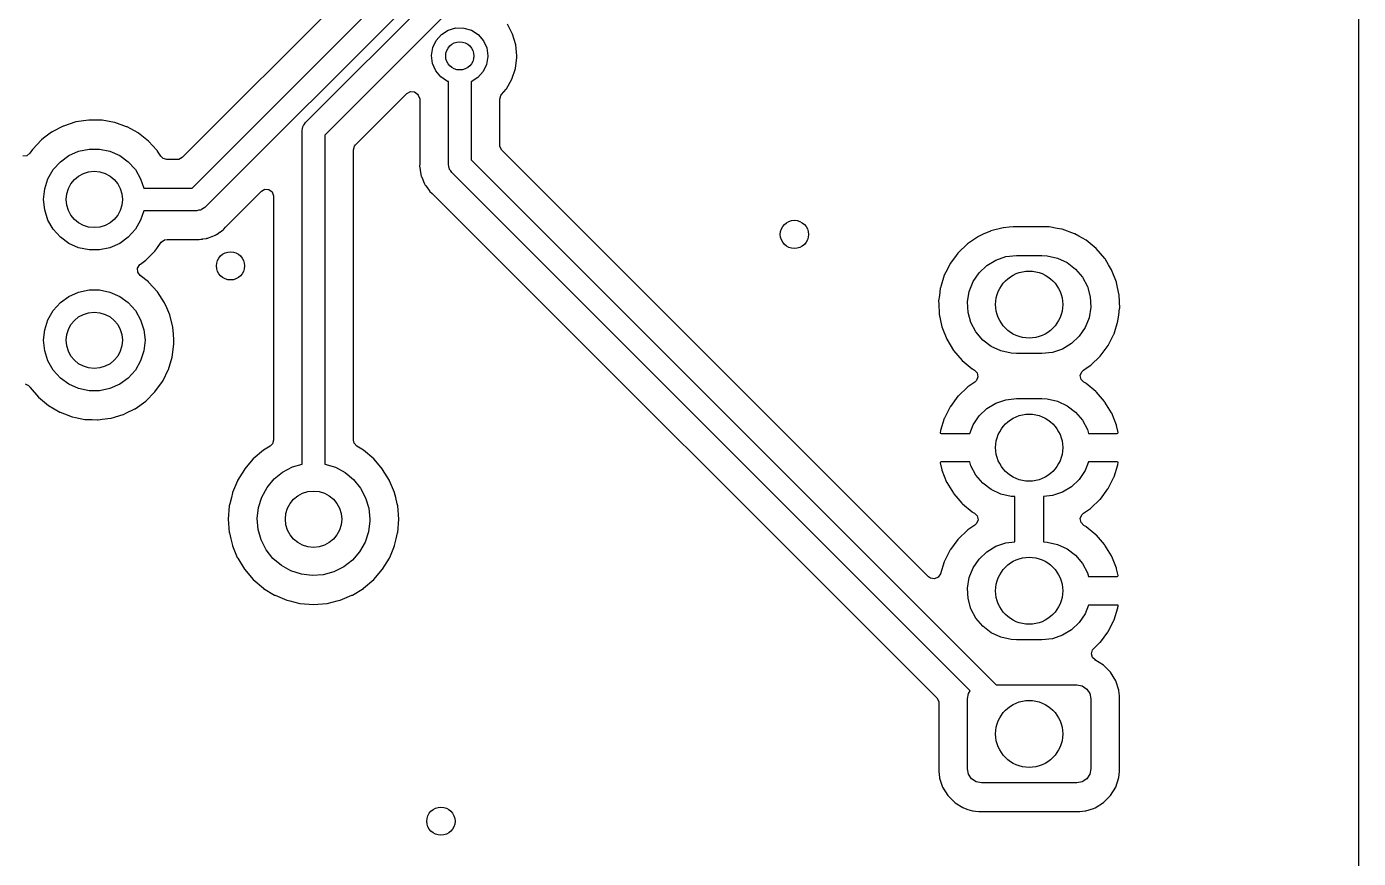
# Model space of a CAD drawing. Extents: x 83 to 134, y -229 to -45.
# Drawn here: x 110.48 to 134.11, y -127.3 to -112.54 of the extents above; entities that cross this region are included whole.
import ezdxf

# ---------------------------------------------------------------- set-up
doc = ezdxf.new("R2010")
doc.units = 0
doc.layers.add('BLACK', color=7, linetype='CONTINUOUS')

msp = doc.modelspace()

# ---------------------------------------------------------------- linework, layer by layer
at = {"layer": 'BLACK', "linetype": 'CONTINUOUS'}
for p, q in [((134.112, -45.0845), (134.112, -229.236)), ((120.841, -107.265), (113.241, -114.865)), ((113.415, -115.41), (121.386, -107.439)), ((121.727, -107.663), (113.639, -115.752)), ((115.429, -114.244), (121.986, -107.687)), ((122.327, -107.912), (115.77, -114.469)), ((117.748, -112.788), (117.842, -112.681)), ((117.842, -112.681), (117.962, -112.606)), ((117.962, -112.606), (118.098, -112.567)), ((118.098, -112.567), (118.24, -112.568)), ((118.24, -112.568), (118.375, -112.608)), ((118.375, -112.608), (118.494, -112.685)), ((118.494, -112.685), (118.587, -112.793)), ((119.103, -112.676), (119.01, -112.501)), ((119.16, -112.865), (119.103, -112.676)), ((117.666, -113.056), (117.688, -112.916)), ((117.688, -112.916), (117.748, -112.788)), ((118.587, -112.793), (118.646, -112.922)), ((118.646, -112.922), (118.666, -113.062)), ((119.179, -113.062), (119.16, -112.865)), ((117.684, -113.197), (117.666, -113.056)), ((117.741, -113.326), (117.684, -113.197)), ((118.666, -113.074), (118.642, -113.214)), ((118.666, -113.062), (118.666, -113.074)), ((119.154, -113.287), (119.179, -113.091)), ((119.179, -113.091), (119.179, -113.062)), ((117.832, -113.435), (117.741, -113.326)), ((117.95, -113.514), (117.832, -113.435)), ((118.58, -113.342), (118.485, -113.447)), ((118.642, -113.214), (118.58, -113.342)), ((119.091, -113.474), (119.154, -113.287)), ((117.966, -113.518), (117.95, -113.514)), ((117.966, -114.991), (117.966, -113.518)), ((118.485, -113.447), (118.366, -113.52)), ((118.366, -113.52), (118.366, -114.908)), ((118.905, -113.749), (118.99, -113.651)), ((118.99, -113.651), (118.994, -113.646)), ((118.99, -113.651), (118.99, -113.651)), ((118.994, -113.646), (119.091, -113.474)), ((116.315, -114.642), (117.228, -113.729)), ((117.228, -113.729), (117.291, -113.695)), ((117.291, -113.695), (117.362, -113.7)), ((117.362, -113.7), (117.416, -113.74)), ((117.416, -113.74), (117.43, -113.758)), ((117.43, -113.758), (117.457, -113.823)), ((117.457, -113.823), (117.457, -113.836)), ((117.457, -113.836), (117.457, -114.962)), ((118.874, -113.832), (118.894, -113.764)), ((118.874, -114.645), (118.874, -113.832)), ((118.894, -113.764), (118.905, -113.749)), ((111.128, -114.309), (110.931, -114.412)), ((111.132, -114.307), (111.128, -114.309)), ((111.128, -114.309), (111.128, -114.309)), ((111.352, -114.235), (111.132, -114.307)), ((111.581, -114.2), (111.352, -114.235)), ((111.587, -114.2), (111.581, -114.2)), ((111.74, -114.202), (111.587, -114.2)), ((111.587, -114.2), (111.587, -114.2)), ((111.813, -114.203), (111.74, -114.202)), ((111.818, -114.204), (111.813, -114.203)), ((112.036, -114.243), (111.818, -114.204)), ((111.818, -114.204), (111.818, -114.204)), ((112.041, -114.244), (112.036, -114.243)), ((112.036, -114.243), (112.036, -114.243)), ((112.046, -114.245), (112.041, -114.244)), ((112.254, -114.319), (112.046, -114.245)), ((112.046, -114.245), (112.046, -114.245)), ((112.259, -114.321), (112.254, -114.319)), ((112.254, -114.319), (112.254, -114.319)), ((112.264, -114.323), (112.259, -114.321)), ((112.458, -114.43), (112.264, -114.323)), ((112.264, -114.323), (112.264, -114.323)), ((115.37, -114.385), (115.377, -114.353)), ((115.377, -114.353), (115.381, -114.32)), ((115.381, -114.32), (115.387, -114.31)), ((115.387, -114.31), (115.39, -114.299)), ((115.39, -114.299), (115.411, -114.273)), ((115.411, -114.273), (115.429, -114.244)), ((110.742, -114.553), (110.582, -114.721)), ((110.779, -114.525), (110.742, -114.553)), ((110.923, -114.417), (110.779, -114.525)), ((110.927, -114.414), (110.923, -114.417)), ((110.923, -114.417), (110.923, -114.417)), ((110.931, -114.412), (110.927, -114.414)), ((112.462, -114.433), (112.458, -114.43)), ((112.458, -114.43), (112.458, -114.43)), ((112.466, -114.436), (112.462, -114.433)), ((112.64, -114.573), (112.466, -114.436)), ((112.466, -114.436), (112.466, -114.436)), ((112.644, -114.576), (112.64, -114.573)), ((112.64, -114.573), (112.64, -114.573)), ((112.719, -114.658), (112.644, -114.576)), ((115.37, -120.306), (115.37, -114.385)), ((115.77, -114.469), (115.77, -120.305)), ((110.48, -114.834), (110.409, -114.842)), ((110.535, -114.789), (110.48, -114.834)), ((110.582, -114.721), (110.535, -114.789)), ((111.078, -114.941), (111.23, -114.831)), ((111.23, -114.831), (111.402, -114.754)), ((111.402, -114.754), (111.586, -114.715)), ((111.586, -114.715), (111.774, -114.715)), ((111.774, -114.715), (111.958, -114.754)), ((111.958, -114.754), (112.13, -114.831)), ((112.13, -114.831), (112.282, -114.941)), ((112.785, -114.731), (112.719, -114.658)), ((112.8, -114.748), (112.785, -114.731)), ((112.803, -114.752), (112.8, -114.748)), ((112.862, -114.844), (112.803, -114.752)), ((112.9, -114.881), (112.862, -114.844)), ((116.278, -114.731), (116.299, -114.663)), ((116.278, -119.879), (116.278, -114.731)), ((116.299, -114.663), (116.315, -114.642)), ((118.877, -114.672), (118.874, -114.645)), ((118.911, -114.734), (118.877, -114.672)), ((121.587, -117.41), (118.911, -114.734)), ((110.858, -115.244), (110.952, -115.081)), ((110.952, -115.081), (111.078, -114.941)), ((112.282, -114.941), (112.408, -115.081)), ((112.408, -115.081), (112.502, -115.244)), ((112.968, -114.901), (112.9, -114.881)), ((113.152, -114.901), (112.968, -114.901)), ((113.179, -114.899), (113.152, -114.901)), ((113.241, -114.865), (113.179, -114.899)), ((117.457, -114.97), (117.453, -115.028)), ((117.453, -115.028), (117.454, -115.036)), ((117.454, -115.036), (117.454, -115.036)), ((117.454, -115.036), (117.464, -115.091)), ((117.457, -114.962), (117.457, -114.97)), ((117.464, -115.091), (117.465, -115.098)), ((117.973, -115.023), (117.966, -114.991)), ((117.977, -115.056), (117.973, -115.023)), ((117.983, -115.066), (117.977, -115.056)), ((117.985, -115.077), (117.983, -115.066)), ((118.006, -115.104), (117.985, -115.077)), ((118.366, -114.908), (127.683, -124.225)), ((110.8, -115.423), (110.858, -115.244)), ((112.502, -115.244), (112.556, -115.41)), ((117.465, -115.098), (117.473, -115.161)), ((117.473, -115.161), (117.475, -115.168)), ((117.475, -115.168), (117.476, -115.171)), ((117.476, -115.171), (117.48, -115.187)), ((117.48, -115.187), (117.481, -115.19)), ((117.481, -115.19), (117.482, -115.197)), ((117.482, -115.197), (117.486, -115.204)), ((117.486, -115.204), (117.508, -115.256)), ((117.508, -115.256), (117.511, -115.262)), ((117.511, -115.262), (117.533, -115.321)), ((117.533, -115.321), (117.538, -115.328)), ((117.538, -115.328), (117.539, -115.33)), ((118.024, -115.132), (118.006, -115.104)), ((127.225, -124.333), (118.024, -115.132)), ((110.78, -115.61), (110.8, -115.423)), ((112.556, -115.41), (113.415, -115.41)), ((114.016, -116.094), (114.646, -115.464)), ((114.646, -115.464), (114.709, -115.43)), ((114.709, -115.43), (114.78, -115.435)), ((114.78, -115.435), (114.836, -115.477)), ((114.836, -115.477), (114.861, -115.544)), ((114.861, -115.544), (114.861, -115.553)), ((114.861, -115.553), (114.861, -119.879)), ((117.539, -115.33), (117.547, -115.345)), ((117.547, -115.345), (117.548, -115.347)), ((117.548, -115.347), (117.551, -115.354)), ((117.551, -115.354), (117.556, -115.36)), ((117.556, -115.36), (117.59, -115.405)), ((117.59, -115.405), (117.594, -115.41)), ((117.594, -115.41), (117.626, -115.456)), ((117.626, -115.456), (117.626, -115.456)), ((117.626, -115.456), (117.63, -115.463)), ((117.63, -115.463), (117.636, -115.468)), ((117.636, -115.468), (117.636, -115.468)), ((117.636, -115.468), (117.677, -115.504)), ((117.677, -115.504), (117.682, -115.509)), ((117.682, -115.509), (126.63, -124.457)), ((110.8, -115.797), (110.78, -115.61)), ((110.858, -115.976), (110.8, -115.797)), ((113.564, -115.799), (113.531, -115.803)), ((113.574, -115.793), (113.564, -115.799)), ((113.585, -115.79), (113.574, -115.793)), ((113.611, -115.769), (113.585, -115.79)), ((113.639, -115.752), (113.611, -115.769)), ((110.952, -116.139), (110.858, -115.976)), ((112.502, -115.976), (112.408, -116.139)), ((112.556, -115.81), (112.502, -115.976)), ((113.498, -115.81), (112.556, -115.81)), ((113.531, -115.803), (113.498, -115.81)), ((111.078, -116.279), (110.952, -116.139)), ((112.408, -116.139), (112.282, -116.279)), ((113.704, -116.293), (113.763, -116.268)), ((113.763, -116.268), (113.769, -116.265)), ((113.769, -116.265), (113.822, -116.245)), ((113.822, -116.245), (113.829, -116.242)), ((113.822, -116.245), (113.822, -116.245)), ((113.829, -116.242), (113.835, -116.238)), ((113.835, -116.238), (113.837, -116.237)), ((113.837, -116.237), (113.852, -116.229)), ((113.852, -116.229), (113.854, -116.227)), ((113.854, -116.227), (113.861, -116.224)), ((113.861, -116.224), (113.912, -116.185)), ((113.912, -116.185), (113.917, -116.182)), ((113.917, -116.182), (113.964, -116.15)), ((113.964, -116.15), (113.97, -116.145)), ((113.964, -116.15), (113.964, -116.15)), ((113.97, -116.145), (113.976, -116.138)), ((113.976, -116.138), (114.011, -116.099)), ((114.011, -116.099), (114.016, -116.094)), ((127.372, -116.266), (127.178, -116.397)), ((127.455, -116.229), (127.372, -116.266)), ((127.581, -116.172), (127.455, -116.229)), ((127.585, -116.17), (127.581, -116.172)), ((127.581, -116.172), (127.581, -116.172)), ((127.591, -116.169), (127.585, -116.17)), ((127.807, -116.113), (127.591, -116.169)), ((127.591, -116.169), (127.591, -116.169)), ((127.812, -116.111), (127.807, -116.113)), ((127.807, -116.113), (127.807, -116.113)), ((127.817, -116.111), (127.812, -116.111)), ((127.918, -116.102), (127.817, -116.111)), ((127.817, -116.111), (127.817, -116.111)), ((127.986, -116.096), (127.918, -116.102)), ((128.601, -116.096), (127.986, -116.096)), ((128.602, -116.097), (128.601, -116.096)), ((128.621, -116.097), (128.602, -116.097)), ((128.602, -116.097), (128.602, -116.097)), ((128.625, -116.098), (128.621, -116.097)), ((128.621, -116.097), (128.621, -116.097)), ((128.769, -116.124), (128.625, -116.098)), ((128.85, -116.138), (128.769, -116.124)), ((128.855, -116.139), (128.85, -116.138)), ((128.85, -116.138), (128.85, -116.138)), ((129.075, -116.219), (128.855, -116.139)), ((129.08, -116.222), (129.075, -116.219)), ((129.153, -116.263), (129.08, -116.222)), ((129.08, -116.222), (129.08, -116.222)), ((129.279, -116.335), (129.153, -116.263)), ((111.23, -116.389), (111.078, -116.279)), ((111.402, -116.466), (111.23, -116.389)), ((111.586, -116.505), (111.402, -116.466)), ((111.774, -116.505), (111.586, -116.505)), ((111.958, -116.466), (111.774, -116.505)), ((112.13, -116.389), (111.958, -116.466)), ((112.282, -116.279), (112.13, -116.389)), ((112.756, -116.526), (112.79, -116.48)), ((112.79, -116.48), (112.868, -116.371)), ((112.868, -116.371), (112.924, -116.327)), ((112.924, -116.327), (112.97, -116.319)), ((112.97, -116.319), (113.469, -116.319)), ((113.469, -116.319), (113.478, -116.319)), ((113.478, -116.319), (113.528, -116.322)), ((113.528, -116.322), (113.528, -116.322)), ((113.528, -116.322), (113.535, -116.323)), ((113.535, -116.323), (113.543, -116.321)), ((113.543, -116.321), (113.569, -116.317)), ((113.543, -116.321), (113.543, -116.321)), ((113.569, -116.317), (113.598, -116.312)), ((113.598, -116.312), (113.605, -116.311)), ((113.605, -116.311), (113.668, -116.303)), ((113.668, -116.303), (113.675, -116.3)), ((113.675, -116.3), (113.678, -116.3)), ((113.678, -116.3), (113.694, -116.295)), ((113.694, -116.295), (113.697, -116.295)), ((113.697, -116.295), (113.704, -116.293)), ((127.178, -116.397), (127.009, -116.558)), ((129.46, -116.483), (129.279, -116.335)), ((129.613, -116.66), (129.46, -116.483)), ((112.499, -116.756), (112.592, -116.689)), ((112.592, -116.689), (112.756, -116.526)), ((126.869, -116.746), (126.867, -116.751)), ((126.963, -116.62), (126.869, -116.746)), ((127.006, -116.563), (126.963, -116.62)), ((127.009, -116.558), (127.006, -116.563)), ((127.519, -116.782), (127.68, -116.685)), ((127.68, -116.685), (127.858, -116.625)), ((127.858, -116.625), (128.045, -116.605)), ((128.045, -116.605), (128.495, -116.605)), ((128.495, -116.605), (128.592, -116.61)), ((128.592, -116.61), (128.775, -116.651)), ((128.775, -116.651), (128.946, -116.731)), ((128.946, -116.731), (129.095, -116.845)), ((129.616, -116.664), (129.613, -116.66)), ((129.678, -116.768), (129.616, -116.664)), ((129.616, -116.664), (129.616, -116.664)), ((112.449, -116.829), (112.485, -116.767)), ((112.453, -116.9), (112.449, -116.829)), ((112.494, -116.958), (112.453, -116.9)), ((112.485, -116.767), (112.499, -116.756)), ((112.64, -117.073), (112.494, -116.958)), ((126.763, -116.954), (126.694, -117.178)), ((126.791, -116.9), (126.763, -116.954)), ((126.867, -116.751), (126.791, -116.9)), ((126.867, -116.751), (126.867, -116.751)), ((127.277, -117.067), (127.382, -116.911)), ((127.382, -116.911), (127.519, -116.782)), ((129.095, -116.845), (129.216, -116.989)), ((129.734, -116.86), (129.678, -116.768)), ((129.82, -117.077), (129.734, -116.86)), ((111.402, -117.254), (111.586, -117.215)), ((111.586, -117.215), (111.774, -117.215)), ((111.774, -117.215), (111.958, -117.254)), ((112.644, -117.076), (112.64, -117.073)), ((112.64, -117.073), (112.64, -117.073)), ((112.8, -117.248), (112.644, -117.076)), ((126.693, -117.183), (126.676, -117.312)), ((126.694, -117.178), (126.693, -117.183)), ((126.693, -117.183), (126.693, -117.183)), ((127.207, -117.241), (127.277, -117.067)), ((129.216, -116.989), (129.304, -117.155)), ((129.304, -117.155), (129.354, -117.336)), ((129.821, -117.083), (129.82, -117.077)), ((129.84, -117.173), (129.821, -117.083)), ((129.821, -117.083), (129.821, -117.083)), ((129.868, -117.306), (129.84, -117.173)), ((110.952, -117.581), (111.078, -117.441)), ((111.078, -117.441), (111.23, -117.331)), ((111.23, -117.331), (111.402, -117.254)), ((111.958, -117.254), (112.13, -117.331)), ((112.13, -117.331), (112.282, -117.441)), ((112.282, -117.441), (112.408, -117.581)), ((112.926, -117.442), (112.8, -117.248)), ((112.928, -117.447), (112.926, -117.442)), ((112.966, -117.535), (112.928, -117.447)), ((112.928, -117.447), (112.928, -117.447)), ((126.485, -122.308), (121.587, -117.41)), ((126.676, -117.312), (126.663, -117.41)), ((126.663, -117.41), (126.663, -117.415)), ((126.663, -117.415), (126.665, -117.457)), ((126.663, -117.415), (126.663, -117.415)), ((127.176, -117.426), (127.207, -117.241)), ((127.186, -117.614), (127.176, -117.426)), ((129.354, -117.336), (129.364, -117.524)), ((129.877, -117.54), (129.868, -117.306)), ((110.858, -117.744), (110.952, -117.581)), ((112.408, -117.581), (112.502, -117.744)), ((113.018, -117.655), (112.966, -117.535)), ((113.074, -117.879), (113.018, -117.655)), ((126.665, -117.457), (126.672, -117.644)), ((126.672, -117.644), (126.72, -117.873)), ((127.236, -117.795), (127.186, -117.614)), ((129.364, -117.524), (129.333, -117.709)), ((129.846, -117.772), (129.861, -117.66)), ((129.861, -117.66), (129.876, -117.545)), ((129.876, -117.545), (129.877, -117.54)), ((129.876, -117.545), (129.876, -117.545)), ((110.78, -118.11), (110.8, -117.923)), ((110.8, -117.923), (110.858, -117.744)), ((112.502, -117.744), (112.56, -117.923)), ((112.56, -117.923), (112.58, -118.11)), ((113.075, -117.884), (113.074, -117.879)), ((113.084, -117.995), (113.075, -117.884)), ((113.075, -117.884), (113.075, -117.884)), ((126.72, -117.873), (126.806, -118.09)), ((127.324, -117.961), (127.236, -117.795)), ((129.263, -117.883), (129.158, -118.039)), ((129.333, -117.709), (129.263, -117.883)), ((129.777, -117.995), (129.846, -117.772)), ((110.8, -118.297), (110.78, -118.11)), ((112.58, -118.11), (112.56, -118.297)), ((113.093, -118.11), (113.084, -117.995)), ((113.092, -118.179), (113.093, -118.11)), ((126.806, -118.09), (126.927, -118.29)), ((127.445, -118.105), (127.324, -117.961)), ((127.594, -118.219), (127.445, -118.105)), ((129.158, -118.039), (129.021, -118.168)), ((129.671, -118.204), (129.72, -118.107)), ((129.72, -118.107), (129.774, -118)), ((129.774, -118), (129.777, -117.995)), ((129.774, -118), (129.774, -118)), ((110.858, -118.476), (110.8, -118.297)), ((112.56, -118.297), (112.502, -118.476)), ((113.061, -118.409), (113.092, -118.179)), ((126.927, -118.29), (127.08, -118.467)), ((127.765, -118.299), (127.594, -118.219)), ((127.948, -118.34), (127.765, -118.299)), ((128.045, -118.345), (127.948, -118.34)), ((128.495, -118.345), (128.045, -118.345)), ((128.682, -118.325), (128.495, -118.345)), ((128.86, -118.265), (128.682, -118.325)), ((129.021, -118.168), (128.86, -118.265)), ((129.362, -118.553), (129.531, -118.392)), ((129.531, -118.392), (129.671, -118.204)), ((110.952, -118.639), (110.858, -118.476)), ((112.502, -118.476), (112.408, -118.639)), ((112.899, -118.823), (112.992, -118.635)), ((112.992, -118.635), (112.994, -118.63)), ((112.992, -118.635), (112.992, -118.635)), ((112.994, -118.63), (113.061, -118.409)), ((127.08, -118.467), (127.261, -118.615)), ((127.261, -118.615), (127.266, -118.618)), ((127.266, -118.618), (127.266, -118.618)), ((127.266, -118.618), (127.299, -118.637)), ((127.299, -118.637), (127.348, -118.688)), ((129.233, -118.64), (129.3, -118.595)), ((129.3, -118.595), (129.362, -118.553)), ((111.078, -118.779), (110.952, -118.639)), ((111.23, -118.889), (111.078, -118.779)), ((112.282, -118.779), (112.13, -118.889)), ((112.408, -118.639), (112.282, -118.779)), ((112.756, -119.026), (112.891, -118.838)), ((112.891, -118.838), (112.899, -118.823)), ((127.307, -118.851), (127.183, -118.934)), ((127.336, -118.823), (127.307, -118.851)), ((127.362, -118.757), (127.336, -118.823)), ((127.348, -118.688), (127.362, -118.757)), ((129.178, -118.733), (129.204, -118.667)), ((129.192, -118.803), (129.178, -118.733)), ((129.241, -118.854), (129.192, -118.803)), ((129.204, -118.667), (129.233, -118.64)), ((129.274, -118.873), (129.241, -118.854)), ((129.282, -118.879), (129.274, -118.873)), ((110.452, -118.88), (110.515, -118.913)), ((110.515, -118.913), (110.535, -118.938)), ((110.535, -118.938), (110.537, -118.94)), ((110.537, -118.94), (110.537, -118.94)), ((110.537, -118.94), (110.54, -118.945)), ((110.54, -118.945), (110.691, -119.12)), ((111.402, -118.966), (111.23, -118.889)), ((111.586, -119.005), (111.402, -118.966)), ((111.774, -119.005), (111.586, -119.005)), ((111.958, -118.966), (111.774, -119.005)), ((112.13, -118.889), (111.958, -118.966)), ((112.592, -119.189), (112.756, -119.026)), ((127.006, -119.103), (126.873, -119.282)), ((127.013, -119.095), (127.006, -119.103)), ((127.175, -118.941), (127.013, -119.095)), ((127.183, -118.934), (127.175, -118.941)), ((129.455, -119.02), (129.282, -118.879)), ((129.463, -119.028), (129.455, -119.02)), ((129.609, -119.196), (129.463, -119.028)), ((110.691, -119.12), (110.869, -119.268)), ((110.869, -119.268), (111.069, -119.385)), ((112.238, -119.405), (112.399, -119.326)), ((112.399, -119.326), (112.404, -119.324)), ((112.399, -119.326), (112.399, -119.326)), ((112.404, -119.324), (112.592, -119.189)), ((126.867, -119.291), (126.766, -119.49)), ((126.873, -119.282), (126.867, -119.291)), ((127.382, -119.451), (127.519, -119.322)), ((127.519, -119.322), (127.68, -119.225)), ((127.68, -119.225), (127.858, -119.165)), ((127.858, -119.165), (128.045, -119.145)), ((128.045, -119.145), (128.495, -119.145)), ((128.495, -119.145), (128.592, -119.15)), ((128.592, -119.15), (128.775, -119.191)), ((128.775, -119.191), (128.946, -119.271)), ((128.946, -119.271), (129.095, -119.385)), ((129.615, -119.205), (129.609, -119.196)), ((129.731, -119.396), (129.615, -119.205)), ((111.069, -119.385), (111.074, -119.386)), ((111.074, -119.386), (111.074, -119.386)), ((111.074, -119.386), (111.149, -119.415)), ((111.149, -119.415), (111.286, -119.467)), ((111.286, -119.467), (111.291, -119.468)), ((111.291, -119.468), (111.291, -119.468)), ((111.291, -119.468), (111.344, -119.479)), ((111.344, -119.479), (111.513, -119.513)), ((111.513, -119.513), (111.643, -119.518)), ((111.643, -119.518), (111.739, -119.522)), ((111.739, -119.522), (111.739, -119.522)), ((111.739, -119.522), (111.744, -119.522)), ((111.744, -119.522), (111.749, -119.521)), ((111.749, -119.521), (111.822, -119.512)), ((111.749, -119.521), (111.749, -119.521)), ((111.822, -119.512), (111.974, -119.492)), ((111.974, -119.492), (111.979, -119.491)), ((111.979, -119.491), (112.191, -119.427)), ((111.979, -119.491), (111.979, -119.491)), ((112.191, -119.427), (112.196, -119.426)), ((112.196, -119.426), (112.238, -119.405)), ((126.762, -119.5), (126.696, -119.713)), ((126.766, -119.49), (126.762, -119.5)), ((127.277, -119.607), (127.382, -119.451)), ((129.095, -119.385), (129.216, -119.529)), ((129.216, -119.529), (129.304, -119.695)), ((129.736, -119.405), (129.731, -119.396)), ((129.818, -119.613), (129.736, -119.405)), ((126.694, -119.723), (126.691, -119.743)), ((126.691, -119.743), (126.693, -119.757)), ((126.693, -119.757), (126.706, -119.761)), ((126.696, -119.713), (126.694, -119.723)), ((126.706, -119.761), (127.215, -119.761)), ((127.215, -119.761), (127.277, -119.607)), ((129.304, -119.695), (129.322, -119.761)), ((129.322, -119.761), (129.832, -119.761)), ((129.821, -119.623), (129.818, -119.613)), ((129.847, -119.746), (129.821, -119.623)), ((129.832, -119.761), (129.845, -119.757)), ((129.845, -119.757), (129.847, -119.746)), ((114.801, -119.987), (114.685, -120.058)), ((114.841, -119.948), (114.801, -119.987)), ((114.861, -119.879), (114.841, -119.948)), ((116.291, -119.934), (116.278, -119.879)), ((116.339, -119.987), (116.291, -119.934)), ((116.455, -120.058), (116.339, -119.987)), ((114.5, -120.215), (114.346, -120.396)), ((114.681, -120.061), (114.5, -120.215)), ((114.685, -120.058), (114.681, -120.061)), ((114.685, -120.058), (114.685, -120.058)), ((116.459, -120.061), (116.455, -120.058)), ((116.455, -120.058), (116.455, -120.058)), ((116.64, -120.215), (116.459, -120.061)), ((116.794, -120.396), (116.64, -120.215)), ((126.695, -120.273), (126.693, -120.284)), ((126.693, -120.284), (126.719, -120.407)), ((126.708, -120.269), (126.695, -120.273)), ((127.218, -120.269), (126.708, -120.269)), ((127.236, -120.335), (127.218, -120.269)), ((129.325, -120.269), (129.263, -120.423)), ((129.834, -120.269), (129.325, -120.269)), ((129.847, -120.273), (129.834, -120.269)), ((129.846, -120.307), (129.849, -120.287)), ((129.849, -120.287), (129.847, -120.273)), ((114.343, -120.4), (114.263, -120.53)), ((114.346, -120.396), (114.343, -120.4)), ((114.343, -120.4), (114.343, -120.4)), ((114.87, -120.571), (115.022, -120.448)), ((115.022, -120.448), (115.195, -120.358)), ((115.195, -120.358), (115.37, -120.306)), ((115.77, -120.305), (115.771, -120.305)), ((115.771, -120.305), (115.958, -120.363)), ((115.958, -120.363), (116.129, -120.456)), ((116.129, -120.456), (116.28, -120.58)), ((116.797, -120.4), (116.794, -120.396)), ((116.877, -120.53), (116.797, -120.4)), ((116.797, -120.4), (116.797, -120.4)), ((126.719, -120.407), (126.722, -120.417)), ((126.722, -120.417), (126.804, -120.625)), ((127.324, -120.501), (127.236, -120.335)), ((127.445, -120.645), (127.324, -120.501)), ((129.263, -120.423), (129.158, -120.579)), ((129.778, -120.53), (129.844, -120.317)), ((129.844, -120.317), (129.846, -120.307)), ((114.22, -120.603), (114.133, -120.813)), ((114.222, -120.598), (114.22, -120.603)), ((114.22, -120.603), (114.22, -120.603)), ((114.263, -120.53), (114.222, -120.598)), ((114.651, -120.891), (114.745, -120.72)), ((114.745, -120.72), (114.87, -120.571)), ((116.28, -120.58), (116.403, -120.732)), ((116.403, -120.732), (116.495, -120.904)), ((116.918, -120.598), (116.877, -120.53)), ((116.92, -120.603), (116.918, -120.598)), ((117.007, -120.813), (116.92, -120.603)), ((116.92, -120.603), (116.92, -120.603)), ((126.804, -120.625), (126.809, -120.634)), ((126.809, -120.634), (126.925, -120.825)), ((127.594, -120.759), (127.445, -120.645)), ((127.765, -120.839), (127.594, -120.759)), ((129.021, -120.708), (128.86, -120.805)), ((129.158, -120.579), (129.021, -120.708)), ((129.534, -120.927), (129.667, -120.748)), ((129.667, -120.748), (129.673, -120.739)), ((129.673, -120.739), (129.774, -120.54)), ((129.774, -120.54), (129.778, -120.53)), ((114.112, -120.898), (114.085, -121.01)), ((114.131, -120.817), (114.112, -120.898)), ((114.133, -120.813), (114.131, -120.817)), ((114.592, -121.077), (114.651, -120.891)), ((116.495, -120.904), (116.551, -121.091)), ((117.009, -120.817), (117.007, -120.813)), ((117.028, -120.898), (117.009, -120.817)), ((117.055, -121.01), (117.028, -120.898)), ((126.925, -120.825), (126.931, -120.834)), ((126.931, -120.834), (127.077, -121.002)), ((127.948, -120.88), (127.765, -120.839)), ((128.016, -120.883), (127.948, -120.88)), ((128.016, -121.688), (128.016, -120.883)), ((128.682, -120.865), (128.524, -120.882)), ((128.524, -120.882), (128.524, -121.687)), ((128.86, -120.805), (128.682, -120.865)), ((129.365, -121.089), (129.527, -120.935)), ((129.527, -120.935), (129.534, -120.927)), ((114.075, -121.048), (114.057, -121.285)), ((114.085, -121.01), (114.075, -121.048)), ((114.57, -121.271), (114.592, -121.077)), ((116.551, -121.091), (116.57, -121.285)), ((117.065, -121.048), (117.055, -121.01)), ((117.083, -121.285), (117.065, -121.048)), ((127.077, -121.002), (127.085, -121.01)), ((127.085, -121.01), (127.258, -121.151)), ((127.258, -121.151), (127.266, -121.157)), ((127.266, -121.157), (127.299, -121.176)), ((127.299, -121.176), (127.349, -121.227)), ((127.349, -121.227), (127.363, -121.297)), ((129.177, -121.273), (129.203, -121.207)), ((129.203, -121.207), (129.233, -121.18)), ((129.233, -121.18), (129.357, -121.096)), ((129.357, -121.096), (129.365, -121.089)), ((114.057, -121.285), (114.075, -121.522)), ((114.586, -121.466), (114.57, -121.271)), ((114.64, -121.653), (114.586, -121.466)), ((116.57, -121.313), (116.545, -121.507)), ((116.57, -121.285), (116.57, -121.313)), ((117.065, -121.522), (117.083, -121.285)), ((127.307, -121.39), (127.183, -121.474)), ((127.337, -121.363), (127.307, -121.39)), ((127.363, -121.297), (127.337, -121.363)), ((129.191, -121.343), (129.177, -121.273)), ((129.241, -121.394), (129.191, -121.343)), ((129.274, -121.413), (129.241, -121.394)), ((129.282, -121.419), (129.274, -121.413)), ((129.455, -121.56), (129.282, -121.419)), ((114.075, -121.522), (114.077, -121.527)), ((114.077, -121.527), (114.077, -121.527)), ((114.077, -121.527), (114.103, -121.635)), ((114.103, -121.635), (114.131, -121.753)), ((114.729, -121.827), (114.64, -121.653)), ((116.484, -121.692), (116.387, -121.861)), ((116.545, -121.507), (116.484, -121.692)), ((117.009, -121.753), (117.037, -121.635)), ((117.037, -121.635), (117.063, -121.527)), ((117.063, -121.527), (117.065, -121.522)), ((117.063, -121.527), (117.063, -121.527)), ((127.006, -121.643), (126.873, -121.822)), ((127.013, -121.635), (127.006, -121.643)), ((127.175, -121.481), (127.013, -121.635)), ((127.183, -121.474), (127.175, -121.481)), ((127.68, -121.765), (127.858, -121.705)), ((127.858, -121.705), (128.016, -121.688)), ((128.524, -121.687), (128.592, -121.69)), ((128.592, -121.69), (128.775, -121.731)), ((129.463, -121.568), (129.455, -121.56)), ((129.609, -121.736), (129.463, -121.568)), ((114.131, -121.753), (114.133, -121.757)), ((114.133, -121.757), (114.133, -121.757)), ((114.133, -121.757), (114.218, -121.962)), ((114.851, -121.98), (114.729, -121.827)), ((116.387, -121.861), (116.26, -122.009)), ((116.922, -121.962), (117.007, -121.757)), ((117.007, -121.757), (117.009, -121.753)), ((117.007, -121.757), (117.007, -121.757)), ((126.867, -121.831), (126.766, -122.03)), ((126.873, -121.822), (126.867, -121.831)), ((127.382, -121.991), (127.519, -121.862)), ((127.519, -121.862), (127.68, -121.765)), ((128.775, -121.731), (128.946, -121.811)), ((128.946, -121.811), (129.095, -121.925)), ((129.095, -121.925), (129.216, -122.069)), ((129.615, -121.745), (129.609, -121.736)), ((129.731, -121.936), (129.615, -121.745)), ((129.736, -121.945), (129.731, -121.936)), ((129.818, -122.153), (129.736, -121.945)), ((114.218, -121.962), (114.222, -121.972)), ((114.222, -121.972), (114.224, -121.976)), ((114.224, -121.976), (114.343, -122.17)), ((114.343, -122.17), (114.343, -122.17)), ((114.343, -122.17), (114.346, -122.174)), ((114.346, -122.174), (114.5, -122.355)), ((114.999, -122.106), (114.851, -121.98)), ((115.17, -122.201), (114.999, -122.106)), ((116.106, -122.129), (115.932, -122.217)), ((116.26, -122.009), (116.106, -122.129)), ((116.64, -122.355), (116.794, -122.174)), ((116.794, -122.174), (116.797, -122.17)), ((116.797, -122.17), (116.916, -121.976)), ((116.797, -122.17), (116.797, -122.17)), ((116.916, -121.976), (116.918, -121.972)), ((116.918, -121.972), (116.922, -121.962)), ((126.762, -122.04), (126.695, -122.257)), ((126.766, -122.03), (126.762, -122.04)), ((127.207, -122.321), (127.277, -122.147)), ((127.277, -122.147), (127.382, -121.991)), ((129.216, -122.069), (129.304, -122.235)), ((129.821, -122.163), (129.818, -122.153)), ((129.847, -122.286), (129.821, -122.163)), ((114.5, -122.355), (114.681, -122.509)), ((115.355, -122.262), (115.17, -122.201)), ((115.549, -122.285), (115.355, -122.262)), ((115.744, -122.27), (115.549, -122.285)), ((115.932, -122.217), (115.744, -122.27)), ((116.459, -122.509), (116.64, -122.355)), ((126.52, -122.333), (126.485, -122.308)), ((126.59, -122.344), (126.52, -122.333)), ((126.655, -122.316), (126.59, -122.344)), ((126.695, -122.257), (126.655, -122.316)), ((127.176, -122.506), (127.207, -122.321)), ((129.304, -122.235), (129.322, -122.301)), ((129.322, -122.301), (129.832, -122.301)), ((129.832, -122.301), (129.845, -122.297)), ((129.845, -122.297), (129.847, -122.286)), ((114.681, -122.509), (114.685, -122.512)), ((114.685, -122.512), (114.685, -122.512)), ((114.685, -122.512), (114.879, -122.631)), ((114.879, -122.631), (114.883, -122.633)), ((114.883, -122.633), (114.888, -122.635)), ((114.888, -122.635), (114.888, -122.635)), ((114.888, -122.635), (115.098, -122.722)), ((116.042, -122.722), (116.252, -122.635)), ((116.252, -122.635), (116.257, -122.633)), ((116.252, -122.635), (116.252, -122.635)), ((116.257, -122.633), (116.261, -122.631)), ((116.261, -122.631), (116.455, -122.512)), ((116.455, -122.512), (116.459, -122.509)), ((116.455, -122.512), (116.455, -122.512)), ((127.186, -122.694), (127.176, -122.506)), ((115.098, -122.722), (115.102, -122.724)), ((115.102, -122.724), (115.149, -122.735)), ((115.149, -122.735), (115.328, -122.778)), ((115.328, -122.778), (115.328, -122.778)), ((115.328, -122.778), (115.333, -122.78)), ((115.333, -122.78), (115.57, -122.798)), ((115.57, -122.798), (115.807, -122.78)), ((115.807, -122.78), (115.812, -122.778)), ((115.812, -122.778), (115.991, -122.735)), ((115.812, -122.778), (115.812, -122.778)), ((115.991, -122.735), (116.038, -122.724)), ((116.038, -122.724), (116.042, -122.722)), ((127.236, -122.875), (127.186, -122.694)), ((127.324, -123.041), (127.236, -122.875)), ((129.325, -122.809), (129.263, -122.963)), ((129.834, -122.809), (129.325, -122.809)), ((129.778, -123.07), (129.844, -122.857)), ((129.847, -122.813), (129.834, -122.809)), ((129.844, -122.857), (129.846, -122.847)), ((129.846, -122.847), (129.849, -122.827)), ((129.849, -122.827), (129.847, -122.813)), ((127.445, -123.185), (127.324, -123.041)), ((129.158, -123.119), (129.021, -123.248)), ((129.263, -122.963), (129.158, -123.119)), ((129.673, -123.279), (129.774, -123.08)), ((129.774, -123.08), (129.778, -123.07)), ((127.594, -123.299), (127.445, -123.185)), ((127.765, -123.379), (127.594, -123.299)), ((128.86, -123.345), (128.682, -123.405)), ((129.021, -123.248), (128.86, -123.345)), ((129.534, -123.467), (129.667, -123.288)), ((129.667, -123.288), (129.673, -123.279)), ((127.948, -123.42), (127.765, -123.379)), ((128.045, -123.425), (127.948, -123.42)), ((128.495, -123.425), (128.045, -123.425)), ((128.682, -123.405), (128.495, -123.425)), ((129.395, -123.605), (129.414, -123.583)), ((129.414, -123.583), (129.527, -123.475)), ((129.527, -123.475), (129.534, -123.467)), ((129.375, -123.673), (129.395, -123.605)), ((129.394, -123.741), (129.375, -123.673)), ((129.439, -123.781), (129.394, -123.741)), ((129.438, -123.783), (129.439, -123.781)), ((129.588, -123.876), (129.438, -123.783)), ((129.713, -124.001), (129.588, -123.876)), ((129.807, -124.151), (129.713, -124.001)), ((127.683, -124.225), (129.115, -124.225)), ((129.115, -124.225), (129.211, -124.244)), ((129.211, -124.244), (129.292, -124.298)), ((129.292, -124.298), (129.346, -124.379)), ((129.863, -124.319), (129.807, -124.151)), ((126.63, -124.457), (126.664, -124.519)), ((126.664, -124.519), (126.666, -124.546)), ((127.175, -124.475), (127.194, -124.379)), ((127.175, -125.715), (127.175, -124.475)), ((127.194, -124.379), (127.225, -124.333)), ((129.346, -124.379), (129.365, -124.475)), ((129.365, -124.475), (129.365, -125.715)), ((129.863, -124.326), (129.863, -124.319)), ((129.873, -124.421), (129.863, -124.326)), ((129.863, -124.326), (129.863, -124.326)), ((129.874, -124.425), (129.873, -124.421)), ((129.874, -125.765), (129.874, -124.425)), ((126.666, -124.546), (126.666, -125.765)), ((127.194, -125.811), (127.175, -125.715)), ((129.365, -125.715), (129.346, -125.811)), ((126.666, -125.765), (126.677, -125.871)), ((126.677, -125.871), (126.68, -125.878)), ((126.68, -125.878), (126.68, -125.878)), ((126.68, -125.878), (126.716, -125.988)), ((127.248, -125.892), (127.194, -125.811)), ((127.329, -125.946), (127.248, -125.892)), ((127.425, -125.965), (127.329, -125.946)), ((129.211, -125.946), (129.115, -125.965)), ((129.292, -125.892), (129.211, -125.946)), ((129.346, -125.811), (129.292, -125.892)), ((129.807, -126.038), (129.863, -125.87)), ((129.863, -125.87), (129.874, -125.765)), ((126.716, -125.988), (126.733, -126.039)), ((126.733, -126.039), (126.827, -126.189)), ((126.827, -126.189), (126.952, -126.314)), ((129.115, -125.965), (127.425, -125.965)), ((129.589, -126.313), (129.714, -126.188)), ((129.714, -126.188), (129.807, -126.038)), ((126.952, -126.314), (126.958, -126.318)), ((126.958, -126.318), (126.958, -126.318)), ((126.958, -126.318), (127.095, -126.403)), ((127.095, -126.403), (127.102, -126.407)), ((127.102, -126.407), (127.182, -126.434)), ((127.182, -126.434), (127.264, -126.461)), ((129.278, -126.46), (129.41, -126.416)), ((129.41, -126.416), (129.439, -126.407)), ((129.439, -126.407), (129.589, -126.313)), ((127.264, -126.461), (127.264, -126.461)), ((127.264, -126.461), (127.27, -126.463)), ((127.27, -126.463), (127.277, -126.463)), ((127.277, -126.463), (127.277, -126.463)), ((127.277, -126.463), (127.32, -126.468)), ((127.32, -126.468), (127.375, -126.474)), ((127.375, -126.474), (129.165, -126.474)), ((129.165, -126.474), (129.169, -126.473)), ((129.169, -126.473), (129.264, -126.463)), ((129.169, -126.473), (129.169, -126.473)), ((129.264, -126.463), (129.264, -126.463)), ((129.264, -126.463), (129.271, -126.463)), ((129.271, -126.463), (129.278, -126.46)), ((129.278, -126.46), (129.278, -126.46))]:
    msp.add_line(p, q, dxfattribs=at)
at = {"layer": 'BLACK'}
for centre, radius in [((118.166, -113.062), 0.25), ((111.68, -115.61), 0.5), ((124.104, -116.23), 0.25), ((114.097, -116.789), 0.25), ((128.27, -117.475), 0.595), ((111.68, -118.11), 0.5), ((128.27, -120.015), 0.595), ((115.57, -121.285), 0.5), ((128.27, -122.555), 0.595), ((128.27, -125.095), 0.595), ((117.831, -126.644), 0.25)]:
    msp.add_circle(centre, radius, dxfattribs=at)

doc.saveas('drawing.dxf')
